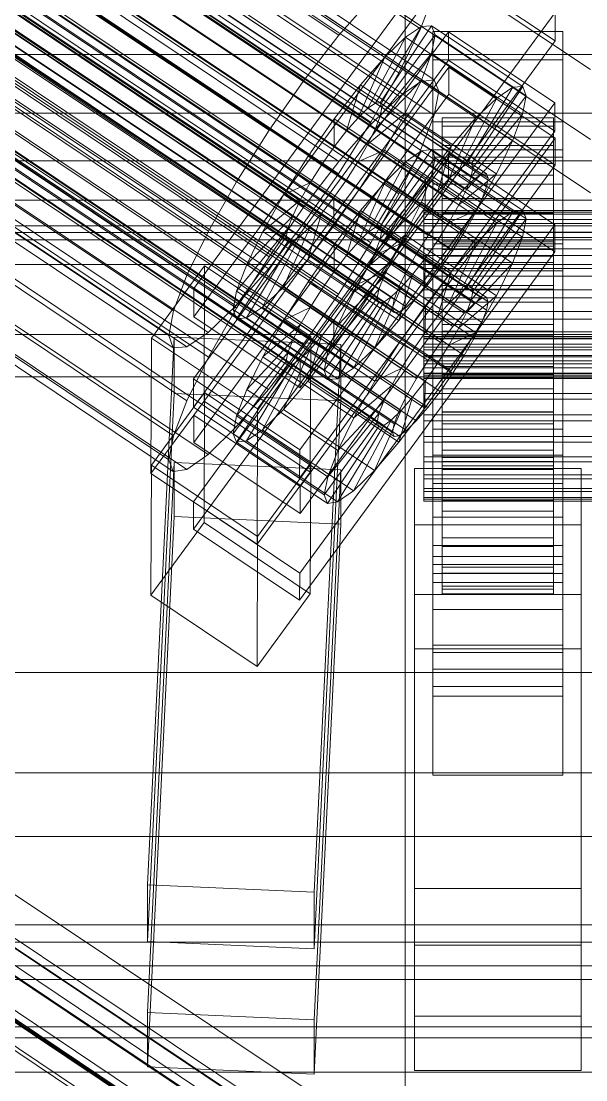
# Model space of a CAD drawing. Header units: millimetres. Extents: x -1970 to 34302, y -65268 to 6837.
# Drawn here: x -191.5 to -130.5, y -32933.4 to -32819.2 of the extents above; entities that cross this region are included whole.
import ezdxf

# ---------------------------------------------------------------- set-up
doc = ezdxf.new("R2010")
doc.units = ezdxf.units.MM
for name, color, linetype, lineweight in [('frontal_C01', 7, 'Continuous', 0), ('frontal_C01-mix', 7, 'Continuous', 0), ('frontal_C02', 7, 'Continuous', 0), ('frontal_tolva', 7, 'Continuous', 0)]:
    doc.layers.add(name, color=color, linetype=linetype, lineweight=lineweight)

msp = doc.modelspace()

# ---------------------------------------------------------------- linework, layer by layer
at = {"layer": 'frontal_C01'}
for p, q in [((-355.53, -32693.01), (-141.731, -32835.688)), ((-355.017, -32692.969), (-141.218, -32835.647)), ((-356.348, -32693.558), (-142.549, -32836.236)), ((-354.844, -32693.439), (-141.045, -32836.117)), ((-357.415, -32694.577), (-143.617, -32837.255)), ((-355.022, -32694.387), (-141.224, -32837.065)), ((-358.659, -32695.996), (-144.861, -32838.674)), ((-355.541, -32695.749), (-141.742, -32838.427)), ((-356.363, -32697.432), (-142.565, -32840.11)), ((-332.659, -32697.006), (-148.35, -32820.004)), ((-146.196, -32840.398), (-359.995, -32697.72)), ((-341.461, -32697.704), (-157.152, -32820.702)), ((-361.332, -32699.631), (-147.533, -32842.308)), ((-357.434, -32699.322), (-143.635, -32841.999)), ((-362.578, -32701.598), (-148.779, -32844.275)), ((-358.68, -32701.289), (-144.881, -32843.966)), ((-334.981, -32701.756), (-150.672, -32824.754)), ((-360.017, -32703.199), (-146.218, -32845.877)), ((-160.922, -32825.566), (-345.231, -32702.568)), ((-363.648, -32703.487), (-149.85, -32846.165)), ((-364.471, -32705.17), (-150.672, -32847.848)), ((-361.352, -32704.923), (-147.554, -32847.601)), ((-364.989, -32706.532), (-151.191, -32849.21)), ((-362.596, -32706.342), (-148.798, -32849.02)), ((-365.168, -32707.48), (-151.369, -32850.158)), ((-364.995, -32707.95), (-151.196, -32850.628)), ((-364.482, -32707.909), (-150.683, -32850.587)), ((-363.664, -32707.361), (-149.865, -32850.039)), ((-349.002, -32707.96), (-164.693, -32830.958)), ((-338.003, -32707.088), (-153.694, -32830.086)), ((-352.519, -32713.511), (-168.21, -32836.509)), ((-341.52, -32712.639), (-157.211, -32835.637)), ((-345.291, -32718.031), (-160.982, -32841.029)), ((-355.541, -32718.843), (-171.232, -32841.841)), ((-357.863, -32723.593), (-173.554, -32846.591)), ((-349.061, -32722.895), (-164.752, -32845.894)), ((-352.572, -32726.902), (-168.263, -32849.9)), ((-359.326, -32727.437), (-175.016, -32850.435)), ((-359.83, -32730.113), (-175.521, -32853.112)), ((-355.584, -32729.777), (-171.275, -32852.775)), ((-359.341, -32731.439), (-175.032, -32854.437)), ((-357.893, -32731.324), (-173.584, -32854.323)), ((-228.298, -32758.802), (-130, -32824.401)), ((-172.809, -32848.048), (-145.277, -32810.604)), ((-145.289, -32813.648), (-172.821, -32851.091)), ((-133.821, -32821.301), (-145.289, -32813.648)), ((-146.887, -32816.16), (-148.35, -32820.004)), ((-157.152, -32820.702), (-153.641, -32816.695)), ((-133.809, -32818.257), (-161.341, -32855.701)), ((-133.809, -32818.257), (-133.821, -32821.301)), ((-153.199, -32828.034), (-148.226, -32819.757)), ((-152.686, -32827.994), (-147.143, -32819.671)), ((-148.226, -32819.757), (-149.953, -32820.915)), ((-147.143, -32819.671), (-148.226, -32819.757)), ((-148.226, -32819.757), (-138.396, -32826.317)), ((-147.143, -32819.671), (-137.313, -32826.231)), ((-146.777, -32820.663), (-147.143, -32819.671)), ((-172.847, -32857.788), (-145.315, -32820.344)), ((-160.922, -32825.566), (-157.152, -32820.702)), ((-154.017, -32828.583), (-149.953, -32820.915)), ((-152.513, -32828.464), (-146.777, -32820.663)), ((-149.953, -32820.915), (-152.207, -32823.065)), ((-148.35, -32820.004), (-150.672, -32824.754)), ((-149.953, -32820.915), (-140.123, -32827.474)), ((-147.155, -32822.665), (-146.777, -32820.663)), ((-147, -32823.339), (-147, -32820.295)), ((-147, -32820.295), (-133, -32820.295)), ((-147, -32866.017), (-147, -32820.295)), ((-146.777, -32820.663), (-136.948, -32827.223)), ((-145.327, -32823.388), (-145.315, -32820.344)), ((-145.315, -32820.344), (-133.847, -32827.997)), ((-133, -32820.295), (-133, -32823.339)), ((-133, -32820.295), (-133, -32866.017)), ((-161.353, -32858.745), (-133.821, -32821.301)), ((-155.085, -32829.602), (-152.207, -32823.065)), ((-152.207, -32823.065), (-154.833, -32826.062)), ((-152.692, -32829.412), (-147.155, -32822.665)), ((-152.207, -32823.065), (-142.377, -32829.625)), ((-148.249, -32825.54), (-147.155, -32822.665)), ((-147.155, -32822.665), (-137.325, -32829.224)), ((-133, -32823.339), (-147, -32823.339)), ((-147, -32823.339), (-147, -32869.061)), ((-133, -32869.061), (-133, -32823.339)), ((-145.327, -32823.388), (-172.859, -32860.831)), ((-133.859, -32831.041), (-145.327, -32823.388)), ((-332.629, -32825.513), (-148.32, -32948.511)), ((-331.181, -32825.398), (-146.872, -32948.396)), ((-164.693, -32830.958), (-160.922, -32825.566)), ((-150.672, -32824.754), (-153.694, -32830.086)), ((-153.21, -32830.774), (-148.249, -32825.54)), ((-149.985, -32829.093), (-148.249, -32825.54)), ((-148.249, -32825.54), (-138.419, -32832.1)), ((-330.692, -32826.724), (-146.383, -32949.722)), ((-154.833, -32826.062), (-157.653, -32829.701)), ((-156.329, -32831.021), (-154.833, -32826.062)), ((-154.833, -32826.062), (-145.003, -32832.622)), ((-138.396, -32826.317), (-143.369, -32834.594)), ((-137.313, -32826.231), (-142.856, -32834.554)), ((-140.123, -32827.474), (-138.396, -32826.317)), ((-138.396, -32826.317), (-137.313, -32826.231)), ((-137.313, -32826.231), (-136.948, -32827.223)), ((-334.938, -32827.06), (-150.629, -32950.058)), ((-140.123, -32827.474), (-144.188, -32835.143)), ((-136.948, -32827.223), (-142.683, -32835.023)), ((-142.377, -32829.625), (-140.123, -32827.474)), ((-136.948, -32827.223), (-137.325, -32829.224)), ((-133.847, -32827.997), (-161.379, -32865.441)), ((-155.085, -32829.602), (-154.017, -32828.583)), ((-154.033, -32832.457), (-149.985, -32829.093)), ((-154.017, -32828.583), (-153.199, -32828.034)), ((-144.188, -32835.143), (-154.017, -32828.583)), ((-153.199, -32828.034), (-152.686, -32827.994)), ((-143.369, -32834.594), (-153.199, -32828.034)), ((-152.513, -32828.464), (-152.692, -32829.412)), ((-142.856, -32834.554), (-152.686, -32827.994)), ((-152.686, -32827.994), (-152.513, -32828.464)), ((-142.683, -32835.023), (-152.513, -32828.464)), ((-152.246, -32833.082), (-149.985, -32829.093)), ((-149.985, -32829.093), (-140.156, -32835.653)), ((-133.847, -32827.997), (-133.859, -32831.041)), ((-337.95, -32829.935), (-153.641, -32952.933)), ((-331.197, -32829.4), (-146.887, -32952.398)), ((-157.653, -32829.701), (-160.474, -32833.734)), ((-157.653, -32829.701), (-157.665, -32832.745)), ((-147.823, -32836.261), (-157.653, -32829.701)), ((-153.694, -32830.086), (-157.211, -32835.637)), ((-156.329, -32831.021), (-155.085, -32829.602)), ((-145.255, -32836.161), (-155.085, -32829.602)), ((-152.692, -32829.412), (-153.21, -32830.774)), ((-142.862, -32835.972), (-152.692, -32829.412)), ((-147, -32833.079), (-147, -32830.035)), ((-147, -32830.035), (-133, -32830.035)), ((-147, -32875.758), (-147, -32830.035)), ((-146, -32839.606), (-146, -32829.617)), ((-146, -32829.617), (-146, -32830.03)), ((-146, -32829.617), (-134, -32829.617)), ((-146, -32830.497), (-146, -32829.617)), ((-146, -32839.802), (-146, -32830.03)), ((-146, -32830.03), (-146, -32831.709)), ((-146, -32830.03), (-134, -32830.03)), ((-142.377, -32829.625), (-145.255, -32836.161)), ((-145.003, -32832.622), (-142.377, -32829.625)), ((-137.325, -32829.224), (-142.862, -32835.972)), ((-137.325, -32829.224), (-138.419, -32832.1)), ((-134, -32830.03), (-134, -32829.617)), ((-134, -32829.617), (-134, -32839.606)), ((-134, -32829.617), (-134, -32830.497)), ((-134, -32831.709), (-134, -32830.03)), ((-134, -32830.03), (-134, -32839.802)), ((-133, -32830.035), (-133, -32833.079)), ((-133, -32830.035), (-133, -32875.758)), ((-168.21, -32836.509), (-164.693, -32830.958)), ((-161.391, -32868.485), (-133.859, -32831.041)), ((-157.665, -32832.745), (-156.329, -32831.021)), ((-146.499, -32837.581), (-156.329, -32831.021)), ((-153.21, -32830.774), (-154.033, -32832.457)), ((-143.38, -32837.334), (-153.21, -32830.774)), ((-146, -32840.023), (-146, -32830.497)), ((-146, -32830.497), (-134, -32830.497)), ((-146, -32832.611), (-146, -32830.497)), ((-134, -32830.497), (-134, -32840.023)), ((-134, -32830.497), (-134, -32832.611)), ((-154.033, -32832.457), (-155.103, -32834.346)), ((-144.203, -32839.017), (-154.033, -32832.457)), ((-146, -32840.597), (-146, -32831.709)), ((-146, -32831.709), (-146, -32834.538)), ((-146, -32831.709), (-134, -32831.709)), ((-138.419, -32832.1), (-143.38, -32837.334)), ((-138.419, -32832.1), (-140.156, -32835.653)), ((-134, -32834.538), (-134, -32831.709)), ((-134, -32831.709), (-134, -32840.597)), ((-332.659, -32833.244), (-148.35, -32956.242)), ((-159.001, -32834.655), (-157.665, -32832.745)), ((-157.665, -32832.745), (-147.835, -32839.305)), ((-155.103, -32834.346), (-152.246, -32833.082)), ((-154.877, -32837.234), (-152.246, -32833.082)), ((-152.246, -32833.082), (-142.416, -32839.642)), ((-147.823, -32836.261), (-145.003, -32832.622)), ((-133, -32833.079), (-147, -32833.079)), ((-147, -32833.079), (-147, -32878.801)), ((-145.003, -32832.622), (-146.499, -32837.581)), ((-146, -32841.024), (-146, -32832.611)), ((-146, -32832.611), (-134, -32832.611)), ((-146, -32835.813), (-146, -32832.611)), ((-134, -32832.611), (-134, -32841.024)), ((-134, -32832.611), (-134, -32835.813)), ((-133, -32878.801), (-133, -32833.079)), ((-160.474, -32833.734), (-163.105, -32837.887)), ((-159.001, -32834.655), (-160.474, -32833.734)), ((-160.474, -32833.734), (-150.644, -32840.294)), ((-160.247, -32836.622), (-159.001, -32834.655)), ((-149.171, -32841.215), (-159.001, -32834.655)), ((-155.103, -32834.346), (-156.35, -32836.313)), ((-145.274, -32840.906), (-155.103, -32834.346)), ((-146, -32841.937), (-146, -32834.538)), ((-146, -32834.538), (-146, -32838.325)), ((-146, -32834.538), (-134, -32834.538)), ((-143.369, -32834.594), (-144.188, -32835.143)), ((-142.856, -32834.554), (-143.369, -32834.594)), ((-142.683, -32835.023), (-142.856, -32834.554)), ((-134, -32838.325), (-134, -32834.538)), ((-134, -32834.538), (-134, -32841.937)), ((-157.211, -32835.637), (-160.982, -32841.029)), ((-146, -32842.541), (-146, -32835.813)), ((-146, -32835.813), (-134, -32835.813)), ((-146, -32839.887), (-146, -32835.813)), ((-144.188, -32835.143), (-145.255, -32836.161)), ((-140.156, -32835.653), (-144.203, -32839.017)), ((-142.862, -32835.972), (-142.683, -32835.023)), ((-142.549, -32836.236), (-141.731, -32835.688)), ((-140.156, -32835.653), (-142.416, -32839.642)), ((-141.731, -32835.688), (-141.218, -32835.647)), ((-141.218, -32835.647), (-141.045, -32836.117)), ((-134, -32835.813), (-134, -32842.541)), ((-134, -32835.813), (-134, -32839.887)), ((-171.232, -32841.841), (-168.21, -32836.509)), ((-160.247, -32836.622), (-163.105, -32837.887)), ((-161.318, -32838.512), (-160.247, -32836.622)), ((-150.417, -32843.182), (-160.247, -32836.622)), ((-156.35, -32836.313), (-157.686, -32838.224)), ((-156.35, -32836.313), (-154.877, -32837.234)), ((-146.52, -32842.873), (-156.35, -32836.313)), ((-150.644, -32840.294), (-147.823, -32836.261)), ((-147.835, -32839.305), (-147.823, -32836.261)), ((-145.255, -32836.161), (-146.499, -32837.581)), ((-143.617, -32837.255), (-142.549, -32836.236)), ((-143.38, -32837.334), (-142.862, -32835.972)), ((-141.224, -32837.065), (-141.742, -32838.427)), ((-141.045, -32836.117), (-141.224, -32837.065)), ((-163.105, -32837.887), (-165.365, -32841.875)), ((-163.105, -32837.887), (-153.275, -32844.447)), ((-157.686, -32838.224), (-159.022, -32839.947)), ((-157.698, -32841.267), (-154.877, -32837.234)), ((-157.686, -32838.224), (-157.698, -32841.267)), ((-147.856, -32844.784), (-157.686, -32838.224)), ((-154.877, -32837.234), (-145.047, -32843.794)), ((-146.499, -32837.581), (-147.835, -32839.305)), ((-144.861, -32838.674), (-143.617, -32837.255)), ((-144.203, -32839.017), (-143.38, -32837.334)), ((-161.318, -32838.512), (-165.365, -32841.875)), ((-162.14, -32840.195), (-161.318, -32838.512)), ((-151.488, -32845.071), (-161.318, -32838.512)), ((-147.835, -32839.305), (-149.171, -32841.215)), ((-146.196, -32840.398), (-144.861, -32838.674)), ((-146, -32843.731), (-146, -32838.325)), ((-146, -32838.325), (-146, -32842.812)), ((-146, -32838.325), (-134, -32838.325)), ((-145.274, -32840.906), (-144.203, -32839.017)), ((-141.742, -32838.427), (-142.565, -32840.11)), ((-134, -32842.812), (-134, -32838.325)), ((-134, -32838.325), (-134, -32843.731)), ((-162.14, -32840.195), (-167.102, -32845.428)), ((-162.659, -32841.557), (-162.14, -32840.195)), ((-152.311, -32846.755), (-162.14, -32840.195)), ((-159.022, -32839.947), (-160.518, -32844.906)), ((-159.022, -32839.947), (-160.266, -32841.367)), ((-149.192, -32846.507), (-159.022, -32839.947)), ((-153.275, -32844.447), (-150.644, -32840.294)), ((-150.644, -32840.294), (-149.171, -32841.215)), ((-148, -32840.023), (-148, -32839.606)), ((-148, -32839.606), (-148, -32839.802)), ((-148, -32839.606), (148, -32839.606)), ((-148, -32839.802), (-148, -32840.597)), ((-148, -32839.802), (148, -32839.802)), ((-148, -32841.024), (-148, -32840.023)), ((-148, -32840.023), (148, -32840.023)), ((-147.533, -32842.308), (-146.196, -32840.398)), ((-146, -32839.802), (-146, -32839.606)), ((-134, -32839.606), (-146, -32839.606)), ((-146, -32839.606), (-146, -32840.023)), ((-146, -32840.597), (-146, -32839.802)), ((-134, -32839.802), (-146, -32839.802)), ((-146, -32844.471), (-146, -32839.887)), ((-146, -32839.887), (-134, -32839.887)), ((-146, -32844.555), (-146, -32839.887)), ((-134, -32840.023), (-146, -32840.023)), ((-146, -32840.023), (-146, -32841.024)), ((-142.416, -32839.642), (-145.274, -32840.906)), ((-142.416, -32839.642), (-145.047, -32843.794)), ((-142.565, -32840.11), (-143.635, -32841.999)), ((-134, -32839.606), (-134, -32839.802)), ((-134, -32840.023), (-134, -32839.606)), ((-134, -32839.802), (-134, -32840.597)), ((-134, -32839.887), (-134, -32844.471)), ((-134, -32839.887), (-134, -32844.555)), ((-134, -32841.024), (-134, -32840.023)), ((-162.659, -32841.557), (-168.196, -32848.304)), ((-160.982, -32841.029), (-164.752, -32845.894)), ((-160.266, -32841.367), (-163.144, -32847.903)), ((-162.837, -32842.505), (-162.659, -32841.557)), ((-152.829, -32848.117), (-162.659, -32841.557)), ((-160.266, -32841.367), (-161.333, -32842.386)), ((-160.518, -32844.906), (-157.698, -32841.267)), ((-150.436, -32847.927), (-160.266, -32841.367)), ((-157.698, -32841.267), (-147.868, -32847.827)), ((-149.171, -32841.215), (-150.417, -32843.182)), ((-148, -32840.597), (-148, -32841.937)), ((-148, -32840.597), (148, -32840.597)), ((-148, -32842.541), (-148, -32841.024)), ((-148, -32841.024), (148, -32841.024)), ((-146.52, -32842.873), (-145.274, -32840.906)), ((-146, -32841.937), (-146, -32840.597)), ((-134, -32840.597), (-146, -32840.597)), ((-134, -32841.024), (-146, -32841.024)), ((-146, -32841.024), (-146, -32842.541)), ((-134, -32840.597), (-134, -32841.937)), ((-134, -32842.541), (-134, -32841.024)), ((-173.554, -32846.591), (-171.232, -32841.841)), ((-162.837, -32842.505), (-168.573, -32850.306)), ((-165.365, -32841.875), (-167.102, -32845.428)), ((-161.333, -32842.386), (-165.397, -32850.054)), ((-165.365, -32841.875), (-155.535, -32848.435)), ((-162.664, -32842.975), (-162.837, -32842.505)), ((-153.008, -32849.065), (-162.837, -32842.505)), ((-161.333, -32842.386), (-162.151, -32842.934)), ((-151.503, -32848.946), (-161.333, -32842.386)), ((-148.779, -32844.275), (-147.533, -32842.308)), ((-148, -32841.937), (-148, -32843.731)), ((-148, -32841.937), (148, -32841.937)), ((-148, -32844.471), (-148, -32842.541)), ((-148, -32842.541), (148, -32842.541)), ((-146, -32843.731), (-146, -32841.937)), ((-134, -32841.937), (-146, -32841.937)), ((-134, -32842.541), (-146, -32842.541)), ((-146, -32842.541), (-146, -32844.471)), ((-143.635, -32841.999), (-144.881, -32843.966)), ((-134, -32841.937), (-134, -32843.731)), ((-134, -32844.471), (-134, -32842.541)), ((-162.664, -32842.975), (-168.208, -32851.297)), ((-162.151, -32842.934), (-167.125, -32851.212)), ((-162.151, -32842.934), (-162.664, -32842.975)), ((-152.835, -32849.535), (-162.664, -32842.975)), ((-152.321, -32849.494), (-162.151, -32842.934)), ((-153.275, -32844.447), (-150.417, -32843.182)), ((-150.417, -32843.182), (-151.488, -32845.071)), ((-148, -32843.731), (-148, -32845.856)), ((-148, -32843.731), (148, -32843.731)), ((-145.047, -32843.794), (-147.868, -32847.827)), ((-147.856, -32844.784), (-146.52, -32842.873)), ((-145.047, -32843.794), (-146.52, -32842.873)), ((-146, -32842.812), (-146, -32845.856)), ((-134, -32842.812), (-146, -32842.812)), ((-146, -32842.812), (-146, -32847.694)), ((-146, -32845.856), (-146, -32843.731)), ((-134, -32843.731), (-146, -32843.731)), ((-134, -32845.856), (-134, -32842.812)), ((-134, -32847.694), (-134, -32842.812)), ((-134, -32843.731), (-134, -32845.856)), ((-163.144, -32847.903), (-160.518, -32844.906)), ((-160.518, -32844.906), (-150.688, -32851.466)), ((-155.535, -32848.435), (-153.275, -32844.447)), ((-155.535, -32848.435), (-151.488, -32845.071)), ((-151.488, -32845.071), (-152.311, -32846.755)), ((-149.85, -32846.165), (-148.779, -32844.275)), ((-149.192, -32846.507), (-147.856, -32844.784)), ((-148, -32846.682), (-148, -32844.471)), ((-148, -32844.471), (148, -32844.471)), ((-147.868, -32847.827), (-147.856, -32844.784)), ((-144.881, -32843.966), (-146.218, -32845.877)), ((-134, -32844.471), (-146, -32844.471)), ((-146, -32844.471), (-146, -32846.682)), ((-146, -32846.682), (-146, -32844.555)), ((-146, -32844.555), (-134, -32844.555)), ((-146, -32849.497), (-146, -32844.555)), ((-134, -32846.682), (-134, -32844.471)), ((-134, -32844.555), (-134, -32846.682)), ((-134, -32844.555), (-134, -32849.497)), ((-177.394, -32853.375), (-171.658, -32845.574)), ((-171.715, -32860.184), (-171.658, -32845.574)), ((-171.658, -32845.574), (-160.19, -32853.228)), ((-164.752, -32845.894), (-168.263, -32849.9)), ((-167.102, -32845.428), (-168.196, -32848.304)), ((-167.102, -32845.428), (-157.272, -32851.988)), ((-150.672, -32847.848), (-149.85, -32846.165)), ((-148, -32845.856), (-148, -32848.168)), ((148, -32845.856), (-148, -32845.856)), ((-146.218, -32845.877), (-147.554, -32847.601)), ((-146, -32845.856), (-134, -32845.856)), ((-146, -32848.168), (-146, -32845.856)), ((-134, -32845.856), (-134, -32848.168)), ((-175.016, -32850.435), (-173.554, -32846.591)), ((-157.272, -32851.988), (-152.311, -32846.755)), ((-152.311, -32846.755), (-152.829, -32848.117)), ((-150.688, -32851.466), (-149.192, -32846.507)), ((-150.436, -32847.927), (-149.192, -32846.507)), ((-148, -32849.023), (-148, -32846.682)), ((-148, -32846.682), (148, -32846.682)), ((-134, -32846.682), (-146, -32846.682)), ((-146, -32846.682), (-146, -32849.023)), ((-134, -32849.023), (-134, -32846.682)), ((-172.809, -32848.048), (-172.821, -32851.091)), ((-161.341, -32855.701), (-172.809, -32848.048)), ((-168.196, -32848.304), (-168.573, -32850.306)), ((-168.196, -32848.304), (-158.366, -32854.864)), ((-165.397, -32850.054), (-163.144, -32847.903)), ((-163.144, -32847.903), (-153.314, -32854.463)), ((-158.366, -32854.864), (-152.829, -32848.117)), ((-157.272, -32851.988), (-155.535, -32848.435)), ((-153.314, -32854.463), (-150.436, -32847.927)), ((-152.829, -32848.117), (-153.008, -32849.065)), ((-151.503, -32848.946), (-150.436, -32847.927)), ((-151.191, -32849.21), (-150.672, -32847.848)), ((-147.868, -32847.827), (-150.688, -32851.466)), ((-147.554, -32847.601), (-148.798, -32849.02)), ((-148, -32848.168), (-148, -32850.51)), ((-148, -32848.168), (148, -32848.168)), ((-146, -32848.168), (-146, -32847.694)), ((-146, -32847.694), (-146, -32852.636)), ((-146, -32847.694), (-134, -32847.694)), ((-146, -32850.51), (-146, -32848.168)), ((-134, -32848.168), (-146, -32848.168)), ((-134, -32852.636), (-134, -32847.694)), ((-134, -32847.694), (-134, -32848.168)), ((-134, -32848.168), (-134, -32850.51)), ((-158.743, -32856.866), (-153.008, -32849.065)), ((-158.378, -32857.857), (-152.835, -32849.535)), ((-157.295, -32857.771), (-152.321, -32849.494)), ((-155.567, -32856.614), (-151.503, -32848.946)), ((-153.008, -32849.065), (-152.835, -32849.535)), ((-152.835, -32849.535), (-152.321, -32849.494)), ((-152.321, -32849.494), (-151.503, -32848.946)), ((-151.369, -32850.158), (-151.191, -32849.21)), ((-148.798, -32849.02), (-149.865, -32850.039)), ((-148, -32851.335), (-148, -32849.023)), ((-148, -32849.023), (148, -32849.023)), ((-146, -32849.023), (-146, -32849.497)), ((-134, -32849.023), (-146, -32849.023)), ((-146, -32849.023), (-146, -32851.335)), ((-146, -32849.497), (-134, -32849.497)), ((-146, -32854.379), (-146, -32849.497)), ((-134, -32849.497), (-134, -32849.023)), ((-134, -32851.335), (-134, -32849.023)), ((-134, -32849.497), (-134, -32854.379)), ((-175.521, -32853.112), (-175.016, -32850.435)), ((-168.263, -32849.9), (-171.275, -32852.775)), ((-168.573, -32850.306), (-168.208, -32851.297)), ((-168.573, -32850.306), (-158.743, -32856.866)), ((-167.125, -32851.212), (-165.397, -32850.054)), ((-165.397, -32850.054), (-155.567, -32856.614)), ((-151.196, -32850.628), (-151.369, -32850.158)), ((-150.683, -32850.587), (-151.196, -32850.628)), ((-149.865, -32850.039), (-150.683, -32850.587)), ((-148, -32850.51), (-148, -32852.721)), ((-148, -32850.51), (148, -32850.51)), ((-146, -32852.721), (-146, -32850.51)), ((-146, -32850.51), (-146, -32852.636)), ((-134, -32850.51), (-146, -32850.51)), ((-134, -32852.636), (-134, -32850.51)), ((-134, -32850.51), (-134, -32852.721)), ((-172.821, -32851.091), (-161.353, -32858.745)), ((-168.208, -32851.297), (-167.125, -32851.212)), ((-168.208, -32851.297), (-158.378, -32857.857)), ((-167.125, -32851.212), (-157.295, -32857.771)), ((-150.688, -32851.466), (-153.314, -32854.463)), ((-148, -32853.461), (-148, -32851.335)), ((-148, -32851.335), (148, -32851.335)), ((-146, -32851.335), (-146, -32854.379)), ((-134, -32851.335), (-146, -32851.335)), ((-146, -32851.335), (-146, -32853.461)), ((-134, -32854.379), (-134, -32851.335)), ((-134, -32853.461), (-134, -32851.335)), ((-171.275, -32852.775), (-173.584, -32854.323)), ((-158.366, -32854.864), (-157.272, -32851.988)), ((-148, -32852.721), (-148, -32854.65)), ((-148, -32852.721), (148, -32852.721)), ((-146, -32852.636), (-146, -32857.304)), ((-146, -32852.636), (-134, -32852.636)), ((-146, -32854.65), (-146, -32852.721)), ((-146, -32852.721), (-146, -32857.304)), ((-134, -32852.721), (-146, -32852.721)), ((-134, -32857.304), (-134, -32852.636)), ((-134, -32857.304), (-134, -32852.721)), ((-134, -32852.721), (-134, -32854.65)), ((-177.811, -32912.408), (-174.943, -32853.266)), ((-177.394, -32853.375), (-177.451, -32867.985)), ((-165.926, -32861.028), (-177.394, -32853.375)), ((-175.032, -32854.437), (-175.521, -32853.112)), ((-174.943, -32859.355), (-174.943, -32853.266)), ((-174.943, -32853.266), (-156.962, -32854.057)), ((-160.19, -32853.228), (-165.926, -32861.028)), ((-160.19, -32853.228), (-160.247, -32867.838)), ((-156.962, -32854.057), (-159.83, -32913.199)), ((-156.962, -32854.057), (-156.962, -32860.146)), ((-148, -32855.254), (-148, -32853.461)), ((-148, -32853.461), (148, -32853.461)), ((-146, -32853.461), (-146, -32858.866)), ((-134, -32853.461), (-146, -32853.461)), ((-146, -32853.461), (-146, -32855.254)), ((-134, -32858.866), (-134, -32853.461)), ((-134, -32855.254), (-134, -32853.461)), ((-173.584, -32854.323), (-175.032, -32854.437)), ((-158.743, -32856.866), (-158.366, -32854.864)), ((-153.314, -32854.463), (-155.567, -32856.614)), ((-148, -32854.65), (-148, -32856.167)), ((-148, -32854.65), (148, -32854.65)), ((-148, -32856.595), (-148, -32855.254)), ((-148, -32855.254), (148, -32855.254)), ((-146, -32854.379), (-134, -32854.379)), ((-146, -32858.866), (-146, -32854.379)), ((-146, -32856.167), (-146, -32854.65)), ((-146, -32854.65), (-146, -32861.378)), ((-134, -32854.65), (-146, -32854.65)), ((-146, -32855.254), (-146, -32862.653)), ((-134, -32855.254), (-146, -32855.254)), ((-146, -32855.254), (-146, -32856.595)), ((-134, -32854.379), (-134, -32858.866)), ((-134, -32861.378), (-134, -32854.65)), ((-134, -32854.65), (-134, -32856.167)), ((-134, -32862.653), (-134, -32855.254)), ((-134, -32856.595), (-134, -32855.254)), ((-161.353, -32858.745), (-161.341, -32855.701)), ((-148, -32856.167), (-148, -32857.169)), ((-148, -32856.167), (148, -32856.167)), ((-146, -32857.169), (-146, -32856.167)), ((-146, -32856.167), (-146, -32864.581)), ((-134, -32856.167), (-146, -32856.167)), ((-134, -32864.581), (-134, -32856.167)), ((-134, -32856.167), (-134, -32857.169)), ((-158.378, -32857.857), (-158.743, -32856.866)), ((-155.567, -32856.614), (-157.295, -32857.771)), ((-148, -32857.39), (-148, -32856.595)), ((-148, -32856.595), (148, -32856.595)), ((-148, -32857.169), (-148, -32857.585)), ((-148, -32857.169), (148, -32857.169)), ((-148, -32857.585), (-148, -32857.39)), ((-148, -32857.39), (148, -32857.39)), ((-148, -32857.585), (148, -32857.585)), ((-146, -32856.595), (-146, -32865.482)), ((-134, -32856.595), (-146, -32856.595)), ((-146, -32856.595), (-146, -32857.39)), ((-146, -32857.585), (-146, -32857.169)), ((-146, -32857.169), (-146, -32866.694)), ((-134, -32857.169), (-146, -32857.169)), ((-146, -32857.304), (-146, -32861.378)), ((-146, -32857.304), (-134, -32857.304)), ((-146, -32857.39), (-146, -32867.161)), ((-134, -32857.39), (-146, -32857.39)), ((-146, -32857.39), (-146, -32857.585)), ((-146, -32857.585), (-146, -32867.574)), ((-134, -32857.585), (-146, -32857.585)), ((-134, -32865.482), (-134, -32856.595)), ((-134, -32857.39), (-134, -32856.595)), ((-134, -32866.694), (-134, -32857.169)), ((-134, -32857.169), (-134, -32857.585)), ((-134, -32861.378), (-134, -32857.304)), ((-134, -32867.161), (-134, -32857.39)), ((-134, -32857.585), (-134, -32857.39)), ((-134, -32867.574), (-134, -32857.585)), ((-172.847, -32857.788), (-172.859, -32860.831)), ((-161.379, -32865.441), (-172.847, -32857.788)), ((-157.295, -32857.771), (-158.378, -32857.857)), ((-177.811, -32918.496), (-174.943, -32859.355)), ((-156.962, -32860.146), (-174.943, -32859.355)), ((-146, -32858.866), (-134, -32858.866)), ((-146, -32862.653), (-146, -32858.866)), ((-134, -32858.866), (-134, -32862.653)), ((-171.715, -32860.184), (-177.451, -32867.985)), ((-172.859, -32860.831), (-161.391, -32868.485)), ((-160.247, -32867.838), (-171.715, -32860.184)), ((-165.983, -32875.638), (-165.926, -32861.028)), ((-159.83, -32919.288), (-156.962, -32860.146)), ((-146, -32861.378), (-146, -32864.581)), ((-146, -32861.378), (-134, -32861.378)), ((-134, -32864.581), (-134, -32861.378)), ((-147, -32877.809), (-147, -32863.199)), ((-147, -32863.199), (-133, -32863.199)), ((-147, -32872.725), (-147, -32863.199)), ((-146, -32862.653), (-134, -32862.653)), ((-146, -32865.482), (-146, -32862.653)), ((-134, -32862.653), (-134, -32865.482)), ((-133, -32863.199), (-133, -32877.809)), ((-133, -32863.199), (-133, -32872.725)), ((-161.391, -32868.485), (-161.379, -32865.441)), ((-146, -32864.581), (-146, -32866.694)), ((-146, -32864.581), (-134, -32864.581)), ((-146, -32865.482), (-134, -32865.482)), ((-146, -32867.161), (-146, -32865.482)), ((-134, -32866.694), (-134, -32864.581)), ((-134, -32865.482), (-134, -32867.161)), ((-133, -32866.017), (-147, -32866.017)), ((-147, -32866.017), (-147, -32869.061)), ((-146, -32866.694), (-146, -32867.574)), ((-146, -32866.694), (-134, -32866.694)), ((-134, -32867.574), (-134, -32866.694)), ((-133, -32869.061), (-133, -32866.017)), ((-165.983, -32875.638), (-160.247, -32867.838)), ((-149, -32873.548), (-149, -32867.461)), ((-149, -32867.461), (-131, -32867.461)), ((-149, -32912.802), (-149, -32867.461)), ((-146, -32867.161), (-134, -32867.161)), ((-146, -32867.574), (-146, -32867.161)), ((-146, -32867.574), (-134, -32867.574)), ((-134, -32867.161), (-134, -32867.574)), ((-131, -32867.461), (-131, -32873.548)), ((-131, -32867.461), (-131, -32912.802)), ((-177.451, -32867.985), (-165.983, -32875.638)), ((-147, -32869.061), (-133, -32869.061)), ((-131, -32873.548), (-149, -32873.548)), ((-149, -32918.889), (-149, -32873.548)), ((-133, -32872.725), (-147, -32872.725)), ((-147, -32872.725), (-147, -32887.335)), ((-133, -32887.335), (-133, -32872.725)), ((-131, -32918.889), (-131, -32873.548)), ((-133, -32875.758), (-147, -32875.758)), ((-147, -32875.758), (-147, -32878.801)), ((-133, -32878.801), (-133, -32875.758)), ((-133, -32877.809), (-147, -32877.809)), ((-147, -32877.809), (-147, -32887.335)), ((-133, -32887.335), (-133, -32877.809)), ((-147, -32878.801), (-133, -32878.801)), ((-147, -32887.335), (-133, -32887.335)), ((-130, -32954.92), (-228.298, -32889.321)), ((-228.298, -32895.04), (-130, -32960.639)), ((-425, -32907.162), (425, -32907.162)), ((-159.83, -32913.199), (-177.811, -32912.408)), ((-177.811, -32912.408), (-177.811, -32918.496)), ((-159.83, -32919.288), (-159.83, -32913.199)), ((-131, -32912.802), (-149, -32912.802)), ((-149, -32912.802), (-149, -32918.889)), ((-131, -32918.889), (-131, -32912.802)), ((-450, -32916.727), (450, -32916.727)), ((425, -32918.593), (-425, -32918.593)), ((-177.811, -32918.496), (-159.83, -32919.288)), ((-149, -32918.889), (-131, -32918.889)), ((425, -32922.624), (-425, -32922.624)), ((450, -32928.902), (-450, -32928.902))]:
    msp.add_line(p, q, dxfattribs=at)
at = {"layer": 'frontal_C01-mix'}
msp.add_line((-150, -32744.944), (-150, -33000), dxfattribs=at)
at = {"layer": 'frontal_C02'}
for p, q in [((-332.629, -32702.204), (-148.32, -32825.688)), ((-331.181, -32702.007), (-146.872, -32825.491)), ((-330.692, -32703.25), (-146.383, -32826.734)), ((-334.938, -32703.827), (-150.629, -32827.311)), ((-356.348, -32706.42), (-142.549, -32849.662)), ((-355.53, -32705.845), (-141.731, -32849.086)), ((-355.017, -32705.775), (-141.218, -32849.017)), ((-354.844, -32706.216), (-141.045, -32849.457)), ((-337.95, -32706.768), (-153.641, -32830.252)), ((-331.197, -32705.849), (-146.887, -32829.333)), ((-357.415, -32707.462), (-143.617, -32850.704)), ((-355.022, -32707.137), (-141.224, -32850.378)), ((-358.659, -32708.899), (-144.861, -32852.141)), ((-355.541, -32708.475), (-141.742, -32851.717)), ((-356.363, -32710.14), (-142.565, -32853.382)), ((-332.659, -32709.627), (-148.35, -32833.111)), ((-146.196, -32853.875), (-359.995, -32710.634)), ((-341.461, -32710.824), (-157.152, -32834.308)), ((-357.434, -32712.018), (-143.635, -32855.26)), ((-361.332, -32712.548), (-147.533, -32855.789)), ((-362.578, -32714.511), (-148.779, -32857.752)), ((-358.68, -32713.981), (-144.881, -32857.222)), ((-334.981, -32714.326), (-150.672, -32837.81)), ((-360.017, -32715.895), (-146.218, -32859.136)), ((-160.922, -32839.204), (-345.231, -32715.72)), ((-363.648, -32716.389), (-149.85, -32859.63)), ((-364.471, -32718.054), (-150.672, -32861.295)), ((-361.352, -32717.63), (-147.554, -32860.871)), ((-364.989, -32719.392), (-151.191, -32862.634)), ((-362.596, -32719.067), (-148.798, -32862.308)), ((-365.168, -32720.313), (-151.369, -32863.555)), ((-363.664, -32720.109), (-149.865, -32863.35)), ((-338.003, -32719.626), (-153.694, -32843.11)), ((-364.995, -32720.754), (-151.196, -32863.995)), ((-364.482, -32720.684), (-150.683, -32863.925)), ((-349.002, -32721.121), (-164.693, -32844.605)), ((-341.52, -32725.165), (-157.211, -32848.649)), ((-352.519, -32726.661), (-168.21, -32850.145)), ((-345.291, -32730.567), (-160.982, -32854.051)), ((-355.541, -32731.96), (-171.232, -32855.444)), ((-349.061, -32735.462), (-164.752, -32858.946)), ((-357.863, -32736.659), (-173.554, -32860.143)), ((-352.572, -32739.519), (-168.263, -32863.003)), ((-359.326, -32740.437), (-175.016, -32863.921)), ((-359.83, -32743.036), (-175.521, -32866.52)), ((-355.584, -32742.459), (-171.275, -32865.943)), ((-359.341, -32744.28), (-175.032, -32867.764)), ((-357.893, -32744.083), (-173.584, -32867.567)), ((-130, -32831.954), (-228.298, -32766.096)), ((-228.298, -32771.837), (-130, -32837.695)), ((342.5, -32822.783), (-342.5, -32822.783)), ((-172.809, -32861.716), (-145.277, -32824.123)), ((-145.289, -32827.045), (-145.277, -32824.123)), ((-145.277, -32824.123), (-133.809, -32831.806)), ((-148.32, -32825.688), (-146.872, -32825.491)), ((-146.872, -32825.491), (-146.383, -32826.734)), ((-150.629, -32827.311), (-148.32, -32825.688)), ((-146.383, -32826.734), (-146.887, -32829.333)), ((-145.289, -32827.045), (-172.821, -32864.638)), ((-153.641, -32830.252), (-150.629, -32827.311)), ((-133.821, -32834.729), (-145.289, -32827.045)), ((342.5, -32829.107), (-342.5, -32829.107)), ((-146.887, -32829.333), (-148.35, -32833.111)), ((-157.152, -32834.308), (-153.641, -32830.252)), ((-133.809, -32831.806), (-161.341, -32869.399)), ((-133.809, -32831.806), (-133.821, -32834.729)), ((-332.629, -32832.989), (-148.32, -32956.473)), ((-331.181, -32832.792), (-146.872, -32956.276)), ((-172.847, -32871.068), (-145.315, -32833.475)), ((-153.199, -32841.403), (-148.226, -32833.159)), ((-152.686, -32841.333), (-147.143, -32833.012)), ((-148.35, -32833.111), (-150.672, -32837.81)), ((-148.226, -32833.159), (-149.953, -32834.374)), ((-147.143, -32833.012), (-148.226, -32833.159)), ((-148.226, -32833.159), (-138.396, -32839.745)), ((-147.143, -32833.012), (-137.313, -32839.597)), ((-146.777, -32833.942), (-147.143, -32833.012)), ((-145.327, -32836.398), (-145.315, -32833.475)), ((-145.315, -32833.475), (-133.847, -32841.159)), ((342.5, -32834.264), (-342.5, -32834.264)), ((-334.938, -32834.613), (-150.629, -32958.097)), ((-330.692, -32834.035), (-146.383, -32957.519)), ((-161.353, -32872.322), (-133.821, -32834.729)), ((-160.922, -32839.204), (-157.152, -32834.308)), ((-154.017, -32841.978), (-149.953, -32834.374)), ((-152.513, -32841.774), (-146.777, -32833.942)), ((-149.953, -32834.374), (-152.207, -32836.573)), ((-149.953, -32834.374), (-140.123, -32840.96)), ((-147.155, -32835.886), (-146.777, -32833.942)), ((-147, -32836.775), (-147, -32833.853)), ((-147, -32833.853), (-133, -32833.853)), ((-147, -32879.757), (-147, -32833.853)), ((-146.777, -32833.942), (-136.948, -32840.528)), ((-133, -32833.853), (-133, -32836.775)), ((-133, -32833.853), (-133, -32879.757)), ((-152.692, -32842.695), (-147.155, -32835.886)), ((-148.249, -32838.712), (-147.155, -32835.886)), ((-147.155, -32835.886), (-137.325, -32842.472)), ((-331.197, -32836.635), (-146.887, -32960.119)), ((-145.327, -32836.398), (-172.859, -32873.991)), ((-155.085, -32843.02), (-152.207, -32836.573)), ((-152.207, -32836.573), (-154.833, -32839.607)), ((-152.207, -32836.573), (-142.377, -32843.159)), ((-133, -32836.775), (-147, -32836.775)), ((-147, -32836.775), (-147, -32882.68)), ((-133.859, -32844.081), (-145.327, -32836.398)), ((-133, -32882.68), (-133, -32836.775)), ((-150.672, -32837.81), (-153.694, -32843.11)), ((342.5, -32838.489), (-342.5, -32838.489)), ((-164.693, -32844.605), (-160.922, -32839.204)), ((-153.21, -32844.033), (-148.249, -32838.712)), ((-149.985, -32842.227), (-148.249, -32838.712)), ((-148.249, -32838.712), (-138.419, -32845.298)), ((-154.833, -32839.607), (-157.653, -32843.269)), ((-156.329, -32844.457), (-154.833, -32839.607)), ((-154.833, -32839.607), (-145.003, -32846.193)), ((-138.396, -32839.745), (-143.369, -32847.989)), ((-137.313, -32839.597), (-142.856, -32847.919)), ((-140.123, -32840.96), (-138.396, -32839.745)), ((-138.396, -32839.745), (-137.313, -32839.597)), ((-137.313, -32839.597), (-136.948, -32840.528)), ((342.5, -32841.28), (-342.5, -32841.28)), ((-133.847, -32841.159), (-161.379, -32878.752)), ((-154.017, -32841.978), (-153.199, -32841.403)), ((-153.199, -32841.403), (-152.686, -32841.333)), ((-143.369, -32847.989), (-153.199, -32841.403)), ((-142.856, -32847.919), (-152.686, -32841.333)), ((-152.686, -32841.333), (-152.513, -32841.774)), ((-140.123, -32840.96), (-144.188, -32848.564)), ((-136.948, -32840.528), (-142.683, -32848.36)), ((-142.377, -32843.159), (-140.123, -32840.96)), ((-136.948, -32840.528), (-137.325, -32842.472)), ((-133.847, -32841.159), (-133.859, -32844.081)), ((342.5, -32842.764), (-342.5, -32842.764)), ((-155.085, -32843.02), (-154.017, -32841.978)), ((-154.033, -32845.698), (-149.985, -32842.227)), ((-144.188, -32848.564), (-154.017, -32841.978)), ((-152.692, -32842.695), (-153.21, -32844.033)), ((-152.513, -32841.774), (-152.692, -32842.695)), ((-142.862, -32849.281), (-152.692, -32842.695)), ((-142.683, -32848.36), (-152.513, -32841.774)), ((-152.246, -32846.191), (-149.985, -32842.227)), ((-149.985, -32842.227), (-140.156, -32848.813)), ((-137.325, -32842.472), (-142.862, -32849.281)), ((-137.325, -32842.472), (-138.419, -32845.298)), ((-157.653, -32843.269), (-160.474, -32847.31)), ((-157.653, -32843.269), (-157.665, -32846.192)), ((-147.823, -32849.855), (-157.653, -32843.269)), ((-153.694, -32843.11), (-157.211, -32848.649)), ((-156.329, -32844.457), (-155.085, -32843.02)), ((-145.255, -32849.606), (-155.085, -32843.02)), ((-147, -32846.128), (-147, -32843.205)), ((-147, -32843.205), (-133, -32843.205)), ((-147, -32889.11), (-147, -32843.205)), ((-146, -32852.992), (-146, -32842.998)), ((-146, -32842.998), (-146, -32843.474)), ((-146, -32842.998), (-134, -32842.998)), ((-146, -32843.816), (-146, -32842.998)), ((-146, -32853.217), (-146, -32843.474)), ((-146, -32843.474), (-146, -32845.211)), ((-146, -32843.474), (-134, -32843.474)), ((-146, -32853.379), (-146, -32843.816)), ((-146, -32843.816), (-134, -32843.816)), ((-146, -32845.872), (-146, -32843.816)), ((-142.377, -32843.159), (-145.255, -32849.606)), ((-145.003, -32846.193), (-142.377, -32843.159)), ((-134, -32843.474), (-134, -32842.998)), ((-134, -32842.998), (-134, -32852.992)), ((-134, -32842.998), (-134, -32843.816)), ((-134, -32845.211), (-134, -32843.474)), ((-134, -32843.474), (-134, -32853.217)), ((-134, -32843.816), (-134, -32853.379)), ((-134, -32843.816), (-134, -32845.872)), ((-133, -32843.205), (-133, -32846.128)), ((-133, -32843.205), (-133, -32889.11)), ((-168.21, -32850.145), (-164.693, -32844.605)), ((-161.391, -32881.674), (-133.859, -32844.081)), ((-157.665, -32846.192), (-156.329, -32844.457)), ((-146.499, -32851.043), (-156.329, -32844.457)), ((-153.21, -32844.033), (-154.033, -32845.698)), ((-143.38, -32850.619), (-153.21, -32844.033)), ((300, -32845.45), (-300, -32845.45)), ((-159.001, -32848.106), (-157.665, -32846.192)), ((-157.665, -32846.192), (-147.835, -32852.778)), ((-154.033, -32845.698), (-155.103, -32847.576)), ((-155.103, -32847.576), (-152.246, -32846.191)), ((-154.877, -32850.335), (-152.246, -32846.191)), ((-144.203, -32852.284), (-154.033, -32845.698)), ((-152.246, -32846.191), (-142.416, -32852.777)), ((-147.823, -32849.855), (-145.003, -32846.193)), ((-133, -32846.128), (-147, -32846.128)), ((-147, -32846.128), (-147, -32892.032)), ((-145.003, -32846.193), (-146.499, -32851.043)), ((-146, -32854.04), (-146, -32845.211)), ((-146, -32845.211), (-146, -32848.092)), ((-146, -32845.211), (-134, -32845.211)), ((-146, -32854.353), (-146, -32845.872)), ((-146, -32845.872), (-134, -32845.872)), ((-146, -32849.027), (-146, -32845.872)), ((-138.419, -32845.298), (-143.38, -32850.619)), ((-138.419, -32845.298), (-140.156, -32848.813)), ((-134, -32848.092), (-134, -32845.211)), ((-134, -32845.211), (-134, -32854.04)), ((-134, -32845.872), (-134, -32854.353)), ((-134, -32845.872), (-134, -32849.027)), ((-133, -32892.032), (-133, -32846.128)), ((-160.474, -32847.31), (-163.105, -32851.454)), ((-159.001, -32848.106), (-160.474, -32847.31)), ((-160.474, -32847.31), (-150.644, -32853.896)), ((-160.247, -32850.069), (-159.001, -32848.106)), ((-149.171, -32854.692), (-159.001, -32848.106)), ((-155.103, -32847.576), (-156.35, -32849.539)), ((-145.274, -32854.162), (-155.103, -32847.576)), ((-146, -32855.405), (-146, -32848.092)), ((-146, -32848.092), (-146, -32851.919)), ((-146, -32848.092), (-134, -32848.092)), ((-143.369, -32847.989), (-144.188, -32848.564)), ((-142.856, -32847.919), (-143.369, -32847.989)), ((-142.862, -32849.281), (-142.683, -32848.36)), ((-142.683, -32848.36), (-142.856, -32847.919)), ((-134, -32851.919), (-134, -32848.092)), ((-134, -32848.092), (-134, -32855.405)), ((-157.211, -32848.649), (-160.982, -32854.051)), ((-156.35, -32849.539), (-157.686, -32851.453)), ((-156.35, -32849.539), (-154.877, -32850.335)), ((-146.52, -32856.125), (-156.35, -32849.539)), ((-145.255, -32849.606), (-146.499, -32851.043)), ((-146, -32855.847), (-146, -32849.027)), ((-146, -32849.027), (-134, -32849.027)), ((-146, -32853.064), (-146, -32849.027)), ((-144.188, -32848.564), (-145.255, -32849.606)), ((-140.156, -32848.813), (-144.203, -32852.284)), ((-143.617, -32850.704), (-142.549, -32849.662)), ((-143.38, -32850.619), (-142.862, -32849.281)), ((-142.549, -32849.662), (-141.731, -32849.086)), ((-140.156, -32848.813), (-142.416, -32852.777)), ((-141.731, -32849.086), (-141.218, -32849.017)), ((-141.045, -32849.457), (-141.224, -32850.378)), ((-141.218, -32849.017), (-141.045, -32849.457)), ((-134, -32849.027), (-134, -32855.847)), ((-134, -32849.027), (-134, -32853.064)), ((-171.232, -32855.444), (-168.21, -32850.145)), ((-160.247, -32850.069), (-163.105, -32851.454)), ((-161.318, -32851.947), (-160.247, -32850.069)), ((-150.417, -32856.655), (-160.247, -32850.069)), ((-157.698, -32854.375), (-154.877, -32850.335)), ((-154.877, -32850.335), (-145.047, -32856.921)), ((-150.644, -32853.896), (-147.823, -32849.855)), ((-147.835, -32852.778), (-147.823, -32849.855)), ((-144.861, -32852.141), (-143.617, -32850.704)), ((-144.203, -32852.284), (-143.38, -32850.619)), ((-141.224, -32850.378), (-141.742, -32851.717)), ((-163.105, -32851.454), (-165.365, -32855.418)), ((-161.318, -32851.947), (-165.365, -32855.418)), ((-163.105, -32851.454), (-153.275, -32858.039)), ((-162.14, -32853.612), (-161.318, -32851.947)), ((-151.488, -32858.532), (-161.318, -32851.947)), ((-157.686, -32851.453), (-159.022, -32853.187)), ((-157.686, -32851.453), (-157.698, -32854.375)), ((-147.856, -32858.039), (-157.686, -32851.453)), ((-146.499, -32851.043), (-147.835, -32852.778)), ((-146, -32857.218), (-146, -32851.919)), ((-146, -32851.919), (-146, -32856.433)), ((-146, -32851.919), (-134, -32851.919)), ((-141.742, -32851.717), (-142.565, -32853.382)), ((-134, -32856.433), (-134, -32851.919)), ((-134, -32851.919), (-134, -32857.218)), ((-147.835, -32852.778), (-149.171, -32854.692)), ((-148, -32853.379), (-148, -32852.992)), ((-148, -32852.992), (-148, -32853.217)), ((-148, -32852.992), (148, -32852.992)), ((-146.196, -32853.875), (-144.861, -32852.141)), ((-146, -32853.217), (-146, -32852.992)), ((-134, -32852.992), (-146, -32852.992)), ((-146, -32852.992), (-146, -32853.379)), ((-146, -32857.76), (-146, -32853.064)), ((-146, -32853.064), (-134, -32853.064)), ((-146, -32857.71), (-146, -32853.064)), ((-145.274, -32854.162), (-144.203, -32852.284)), ((-142.416, -32852.777), (-145.274, -32854.162)), ((-142.416, -32852.777), (-145.047, -32856.921)), ((-134, -32852.992), (-134, -32853.217)), ((-134, -32853.379), (-134, -32852.992)), ((-134, -32853.064), (-134, -32857.76)), ((-134, -32853.064), (-134, -32857.71)), ((-162.14, -32853.612), (-167.102, -32858.933)), ((-160.982, -32854.051), (-164.752, -32858.946)), ((-162.659, -32854.95), (-162.14, -32853.612)), ((-152.311, -32860.197), (-162.14, -32853.612)), ((-159.022, -32853.187), (-160.518, -32858.038)), ((-159.022, -32853.187), (-160.266, -32854.625)), ((-149.192, -32859.773), (-159.022, -32853.187)), ((-153.275, -32858.039), (-150.644, -32853.896)), ((-150.644, -32853.896), (-149.171, -32854.692)), ((-148, -32853.217), (-148, -32854.04)), ((-148, -32853.217), (148, -32853.217)), ((-148, -32854.353), (-148, -32853.379)), ((-148, -32853.379), (148, -32853.379)), ((-148, -32854.04), (-148, -32855.405)), ((-148, -32854.04), (148, -32854.04)), ((-147.533, -32855.789), (-146.196, -32853.875)), ((-146.52, -32856.125), (-145.274, -32854.162)), ((-146, -32854.04), (-146, -32853.217)), ((-134, -32853.217), (-146, -32853.217)), ((-134, -32853.379), (-146, -32853.379)), ((-146, -32853.379), (-146, -32854.353)), ((-146, -32855.405), (-146, -32854.04)), ((-134, -32854.04), (-146, -32854.04)), ((-142.565, -32853.382), (-143.635, -32855.26)), ((-134, -32853.217), (-134, -32854.04)), ((-134, -32854.353), (-134, -32853.379)), ((-134, -32854.04), (-134, -32855.405)), ((-162.659, -32854.95), (-168.196, -32861.759)), ((-160.266, -32854.625), (-163.144, -32861.072)), ((-162.837, -32855.871), (-162.659, -32854.95)), ((-152.829, -32861.536), (-162.659, -32854.95)), ((-160.266, -32854.625), (-161.333, -32855.667)), ((-160.518, -32858.038), (-157.698, -32854.375)), ((-150.436, -32861.211), (-160.266, -32854.625)), ((-157.698, -32854.375), (-147.868, -32860.961)), ((-149.171, -32854.692), (-150.417, -32856.655)), ((-148, -32855.847), (-148, -32854.353)), ((-148, -32854.353), (148, -32854.353)), ((-134, -32854.353), (-146, -32854.353)), ((-146, -32854.353), (-146, -32855.847)), ((-143.635, -32855.26), (-144.881, -32857.222)), ((-134, -32855.847), (-134, -32854.353)), ((-173.554, -32860.143), (-171.232, -32855.444)), ((-162.837, -32855.871), (-168.573, -32863.703)), ((-162.664, -32856.312), (-168.208, -32864.633)), ((-162.151, -32856.242), (-167.125, -32864.486)), ((-165.365, -32855.418), (-167.102, -32858.933)), ((-161.333, -32855.667), (-165.397, -32863.271)), ((-165.365, -32855.418), (-155.535, -32862.004)), ((-162.664, -32856.312), (-162.837, -32855.871)), ((-153.008, -32862.457), (-162.837, -32855.871)), ((-162.151, -32856.242), (-162.664, -32856.312)), ((-152.835, -32862.898), (-162.664, -32856.312)), ((-161.333, -32855.667), (-162.151, -32856.242)), ((-152.321, -32862.828), (-162.151, -32856.242)), ((-151.503, -32862.252), (-161.333, -32855.667)), ((-148.779, -32857.752), (-147.533, -32855.789)), ((-148, -32855.405), (-148, -32857.218)), ((-148, -32855.405), (148, -32855.405)), ((-148, -32857.76), (-148, -32855.847)), ((-148, -32855.847), (148, -32855.847)), ((-147.856, -32858.039), (-146.52, -32856.125)), ((-145.047, -32856.921), (-146.52, -32856.125)), ((-146, -32857.218), (-146, -32855.405)), ((-134, -32855.405), (-146, -32855.405)), ((-134, -32855.847), (-146, -32855.847)), ((-146, -32855.847), (-146, -32857.76)), ((-146, -32856.433), (-146, -32859.356)), ((-134, -32856.433), (-146, -32856.433)), ((-146, -32856.433), (-146, -32861.325)), ((-134, -32855.405), (-134, -32857.218)), ((-134, -32857.76), (-134, -32855.847)), ((-134, -32859.356), (-134, -32856.433)), ((-134, -32861.325), (-134, -32856.433)), ((300, -32857.547), (-300, -32857.547)), ((-153.275, -32858.039), (-150.417, -32856.655)), ((-150.417, -32856.655), (-151.488, -32858.532)), ((-148, -32857.218), (-148, -32859.356)), ((-148, -32857.218), (148, -32857.218)), ((-145.047, -32856.921), (-147.868, -32860.961)), ((-144.881, -32857.222), (-146.218, -32859.136)), ((-146, -32859.356), (-146, -32857.218)), ((-134, -32857.218), (-146, -32857.218)), ((-134, -32857.218), (-134, -32859.356)), ((-163.144, -32861.072), (-160.518, -32858.038)), ((-160.518, -32858.038), (-150.688, -32864.623)), ((-155.535, -32862.004), (-153.275, -32858.039)), ((-155.535, -32862.004), (-151.488, -32858.532)), ((-151.488, -32858.532), (-152.311, -32860.197)), ((-149.85, -32859.63), (-148.779, -32857.752)), ((-149.192, -32859.773), (-147.856, -32858.039)), ((-148, -32859.961), (-148, -32857.76)), ((-148, -32857.76), (148, -32857.76)), ((-147.868, -32860.961), (-147.856, -32858.039)), ((-146, -32859.961), (-146, -32857.71)), ((-146, -32857.71), (-134, -32857.71)), ((-146, -32862.647), (-146, -32857.71)), ((-134, -32857.76), (-146, -32857.76)), ((-146, -32857.76), (-146, -32859.961)), ((-134, -32857.71), (-134, -32859.961)), ((-134, -32857.71), (-134, -32862.647)), ((-134, -32859.961), (-134, -32857.76)), ((-177.394, -32867.104), (-171.658, -32859.272)), ((-171.715, -32873.301), (-171.658, -32859.272)), ((-171.658, -32859.272), (-160.19, -32866.956)), ((-164.752, -32858.946), (-168.263, -32863.003)), ((-167.102, -32858.933), (-168.196, -32861.759)), ((-167.102, -32858.933), (-157.272, -32865.519)), ((-150.688, -32864.623), (-149.192, -32859.773)), ((-150.672, -32861.295), (-149.85, -32859.63)), ((-150.436, -32861.211), (-149.192, -32859.773)), ((-148, -32859.356), (-148, -32861.673)), ((148, -32859.356), (-148, -32859.356)), ((-146.218, -32859.136), (-147.554, -32860.871)), ((-146, -32859.356), (-134, -32859.356)), ((-146, -32861.673), (-146, -32859.356)), ((-134, -32859.356), (-134, -32861.673)), ((-175.016, -32863.921), (-173.554, -32860.143)), ((-165.397, -32863.271), (-163.144, -32861.072)), ((-163.144, -32861.072), (-153.314, -32867.658)), ((-157.272, -32865.519), (-152.311, -32860.197)), ((-152.311, -32860.197), (-152.829, -32861.536)), ((-147.868, -32860.961), (-150.688, -32864.623)), ((-147.554, -32860.871), (-148.798, -32862.308)), ((-148, -32862.299), (-148, -32859.961)), ((-148, -32859.961), (148, -32859.961)), ((-134, -32859.961), (-146, -32859.961)), ((-146, -32859.961), (-146, -32862.299)), ((-134, -32862.299), (-134, -32859.961)), ((-172.809, -32861.716), (-172.821, -32864.638)), ((-161.341, -32869.399), (-172.809, -32861.716)), ((-168.196, -32861.759), (-168.573, -32863.703)), ((-168.196, -32861.759), (-158.366, -32868.344)), ((-158.366, -32868.344), (-152.829, -32861.536)), ((-157.272, -32865.519), (-155.535, -32862.004)), ((-153.314, -32867.658), (-150.436, -32861.211)), ((-152.829, -32861.536), (-153.008, -32862.457)), ((-151.503, -32862.252), (-150.436, -32861.211)), ((-151.191, -32862.634), (-150.672, -32861.295)), ((-148, -32861.673), (-148, -32864.012)), ((-148, -32861.673), (148, -32861.673)), ((-146, -32861.673), (-146, -32861.325)), ((-146, -32861.325), (-146, -32866.262)), ((-146, -32861.325), (-134, -32861.325)), ((-146, -32864.012), (-146, -32861.673)), ((-134, -32861.673), (-146, -32861.673)), ((-134, -32866.262), (-134, -32861.325)), ((-134, -32861.325), (-134, -32861.673)), ((-134, -32861.673), (-134, -32864.012)), ((-168.263, -32863.003), (-171.275, -32865.943)), ((-167.125, -32864.486), (-165.397, -32863.271)), ((-165.397, -32863.271), (-155.567, -32869.857)), ((-158.743, -32870.289), (-153.008, -32862.457)), ((-158.378, -32871.219), (-152.835, -32862.898)), ((-157.295, -32871.072), (-152.321, -32862.828)), ((-155.567, -32869.857), (-151.503, -32862.252)), ((-153.008, -32862.457), (-152.835, -32862.898)), ((-152.835, -32862.898), (-152.321, -32862.828)), ((-152.321, -32862.828), (-151.503, -32862.252)), ((-151.369, -32863.555), (-151.191, -32862.634)), ((-149.865, -32863.35), (-150.683, -32863.925)), ((-148.798, -32862.308), (-149.865, -32863.35)), ((-148, -32864.617), (-148, -32862.299)), ((-148, -32862.299), (148, -32862.299)), ((-146, -32862.299), (-146, -32862.647)), ((-134, -32862.299), (-146, -32862.299)), ((-146, -32862.299), (-146, -32864.617)), ((-146, -32862.647), (-134, -32862.647)), ((-146, -32867.539), (-146, -32862.647)), ((-134, -32862.647), (-134, -32862.299)), ((-134, -32864.617), (-134, -32862.299)), ((-134, -32862.647), (-134, -32867.539)), ((-175.521, -32866.52), (-175.016, -32863.921)), ((-168.573, -32863.703), (-168.208, -32864.633)), ((-168.573, -32863.703), (-158.743, -32870.289)), ((-168.208, -32864.633), (-167.125, -32864.486)), ((-167.125, -32864.486), (-157.295, -32871.072)), ((-151.196, -32863.995), (-151.369, -32863.555)), ((-150.683, -32863.925), (-151.196, -32863.995)), ((-148, -32864.012), (-148, -32866.212)), ((-148, -32864.012), (148, -32864.012)), ((-146, -32866.212), (-146, -32864.012)), ((-146, -32864.012), (-146, -32866.262)), ((-134, -32864.012), (-146, -32864.012)), ((-134, -32866.262), (-134, -32864.012)), ((-134, -32864.012), (-134, -32866.212)), ((-172.821, -32864.638), (-161.353, -32872.322)), ((-168.208, -32864.633), (-158.378, -32871.219)), ((-158.366, -32868.344), (-157.272, -32865.519)), ((-150.688, -32864.623), (-153.314, -32867.658)), ((-148, -32866.755), (-148, -32864.617)), ((-148, -32864.617), (148, -32864.617)), ((-146, -32864.617), (-146, -32867.539)), ((-134, -32864.617), (-146, -32864.617)), ((-146, -32864.617), (-146, -32866.755)), ((-134, -32867.539), (-134, -32864.617)), ((-134, -32866.755), (-134, -32864.617)), ((-175.032, -32867.764), (-175.521, -32866.52)), ((-171.275, -32865.943), (-173.584, -32867.567)), ((-148, -32866.212), (-148, -32868.125)), ((-148, -32866.212), (148, -32866.212)), ((-148, -32868.568), (-148, -32866.755)), ((-148, -32866.755), (148, -32866.755)), ((-146, -32868.125), (-146, -32866.212)), ((-146, -32866.212), (-146, -32870.908)), ((-134, -32866.212), (-146, -32866.212)), ((-146, -32866.262), (-146, -32870.908)), ((-146, -32866.262), (-134, -32866.262)), ((-146, -32866.755), (-146, -32872.053)), ((-134, -32866.755), (-146, -32866.755)), ((-146, -32866.755), (-146, -32868.568)), ((-134, -32870.908), (-134, -32866.212)), ((-134, -32866.212), (-134, -32868.125)), ((-134, -32870.908), (-134, -32866.262)), ((-134, -32872.053), (-134, -32866.755)), ((-134, -32868.568), (-134, -32866.755)), ((-177.811, -32926.185), (-174.943, -32866.808)), ((-177.394, -32867.104), (-177.451, -32881.133)), ((-165.926, -32874.788), (-177.394, -32867.104)), ((-173.584, -32867.567), (-175.032, -32867.764)), ((-174.943, -32872.655), (-174.943, -32866.808)), ((-174.943, -32866.808), (-156.962, -32867.603)), ((-160.19, -32866.956), (-165.926, -32874.788)), ((-160.19, -32866.956), (-160.247, -32880.985)), ((-156.962, -32867.603), (-159.83, -32926.979)), ((-156.962, -32867.603), (-156.962, -32873.449)), ((-153.314, -32867.658), (-155.567, -32869.857)), ((-146, -32867.539), (-134, -32867.539)), ((-146, -32872.053), (-146, -32867.539)), ((-134, -32867.539), (-134, -32872.053)), ((-158.743, -32870.289), (-158.366, -32868.344)), ((-148, -32868.125), (-148, -32869.619)), ((-148, -32868.125), (148, -32868.125)), ((-148, -32869.932), (-148, -32868.568)), ((-148, -32868.568), (148, -32868.568)), ((-146, -32869.619), (-146, -32868.125)), ((-146, -32868.125), (-146, -32874.946)), ((-134, -32868.125), (-146, -32868.125)), ((-146, -32868.568), (-146, -32875.88)), ((-134, -32868.568), (-146, -32868.568)), ((-146, -32868.568), (-146, -32869.932)), ((-134, -32874.946), (-134, -32868.125)), ((-134, -32868.125), (-134, -32869.619)), ((-134, -32875.88), (-134, -32868.568)), ((-134, -32869.932), (-134, -32868.568)), ((-161.353, -32872.322), (-161.341, -32869.399)), ((-155.567, -32869.857), (-157.295, -32871.072)), ((-148, -32869.619), (-148, -32870.593)), ((-148, -32869.619), (148, -32869.619)), ((-148, -32870.755), (-148, -32869.932)), ((-148, -32869.932), (148, -32869.932)), ((-146, -32870.593), (-146, -32869.619)), ((-146, -32869.619), (-146, -32878.1)), ((-134, -32869.619), (-146, -32869.619)), ((-146, -32869.932), (-146, -32878.761)), ((-134, -32869.932), (-146, -32869.932)), ((-146, -32869.932), (-146, -32870.755)), ((-134, -32878.1), (-134, -32869.619)), ((-134, -32869.619), (-134, -32870.593)), ((-134, -32878.761), (-134, -32869.932)), ((-134, -32870.755), (-134, -32869.932)), ((-172.847, -32871.068), (-172.859, -32873.991)), ((-161.379, -32878.752), (-172.847, -32871.068)), ((-158.378, -32871.219), (-158.743, -32870.289)), ((-157.295, -32871.072), (-158.378, -32871.219)), ((-148, -32870.593), (-148, -32870.981)), ((-148, -32870.593), (148, -32870.593)), ((-148, -32870.981), (-148, -32870.755)), ((-148, -32870.755), (148, -32870.755)), ((-148, -32870.981), (148, -32870.981)), ((-146, -32870.981), (-146, -32870.593)), ((-146, -32870.593), (-146, -32880.157)), ((-134, -32870.593), (-146, -32870.593)), ((-146, -32870.755), (-146, -32880.499)), ((-134, -32870.755), (-146, -32870.755)), ((-146, -32870.755), (-146, -32870.981)), ((-146, -32870.908), (-146, -32874.946)), ((-146, -32870.908), (-134, -32870.908)), ((-146, -32870.981), (-146, -32880.975)), ((-134, -32870.981), (-146, -32870.981)), ((-134, -32880.157), (-134, -32870.593)), ((-134, -32870.593), (-134, -32870.981)), ((-134, -32880.499), (-134, -32870.755)), ((-134, -32870.981), (-134, -32870.755)), ((-134, -32874.946), (-134, -32870.908)), ((-134, -32880.975), (-134, -32870.981)), ((-146, -32872.053), (-134, -32872.053)), ((-146, -32875.88), (-146, -32872.053)), ((-134, -32872.053), (-134, -32875.88)), ((-177.811, -32932.031), (-174.943, -32872.655)), ((-171.715, -32873.301), (-177.451, -32881.133)), ((-156.962, -32873.449), (-174.943, -32872.655)), ((-160.247, -32880.985), (-171.715, -32873.301)), ((-159.83, -32932.826), (-156.962, -32873.449)), ((-172.859, -32873.991), (-161.391, -32881.674)), ((-165.983, -32888.817), (-165.926, -32874.788)), ((-146, -32874.946), (-146, -32878.1)), ((-146, -32874.946), (-134, -32874.946)), ((-146, -32875.88), (-134, -32875.88)), ((-146, -32878.761), (-146, -32875.88)), ((-134, -32878.1), (-134, -32874.946)), ((-134, -32875.88), (-134, -32878.761)), ((-147, -32890.996), (-147, -32876.968)), ((-147, -32876.968), (-133, -32876.968)), ((-147, -32886.531), (-147, -32876.968)), ((-133, -32876.968), (-133, -32890.996)), ((-133, -32876.968), (-133, -32886.531)), ((-146, -32878.1), (-146, -32880.157)), ((-146, -32878.1), (-134, -32878.1)), ((-134, -32880.157), (-134, -32878.1)), ((-161.391, -32881.674), (-161.379, -32878.752)), ((-146, -32878.761), (-134, -32878.761)), ((-146, -32880.499), (-146, -32878.761)), ((-134, -32878.761), (-134, -32880.499)), ((-133, -32879.757), (-147, -32879.757)), ((-147, -32879.757), (-147, -32882.68)), ((-146, -32880.157), (-146, -32880.975)), ((-146, -32880.157), (-134, -32880.157)), ((-146, -32880.499), (-134, -32880.499)), ((-146, -32880.975), (-146, -32880.499)), ((-134, -32880.975), (-134, -32880.157)), ((-134, -32880.499), (-134, -32880.975)), ((-133, -32882.68), (-133, -32879.757)), ((-177.451, -32881.133), (-165.983, -32888.817)), ((-165.983, -32888.817), (-160.247, -32880.985)), ((-149, -32886.905), (-149, -32881.059)), ((-149, -32881.059), (-131, -32881.059)), ((-149, -32926.581), (-149, -32881.059)), ((-146, -32880.975), (-134, -32880.975)), ((-131, -32881.059), (-131, -32886.905)), ((-131, -32881.059), (-131, -32926.581)), ((-147, -32882.68), (-133, -32882.68)), ((-131, -32886.905), (-149, -32886.905)), ((-149, -32932.426), (-149, -32886.905)), ((-133, -32886.531), (-147, -32886.531)), ((-147, -32886.531), (-147, -32900.56)), ((-133, -32900.56), (-133, -32886.531)), ((-131, -32932.426), (-131, -32886.905)), ((300, -32889.462), (-300, -32889.462)), ((-133, -32889.11), (-147, -32889.11)), ((-147, -32889.11), (-147, -32892.032)), ((-133, -32892.032), (-133, -32889.11)), ((-133, -32890.996), (-147, -32890.996)), ((-147, -32890.996), (-147, -32900.56)), ((-133, -32900.56), (-133, -32890.996)), ((-147, -32892.032), (-133, -32892.032)), ((-130, -32962.739), (-228.298, -32896.881)), ((300, -32900.308), (-300, -32900.308)), ((-147, -32900.56), (-133, -32900.56)), ((-228.298, -32902.622), (-130, -32968.48)), ((-425, -32921.124), (425, -32921.124)), ((-159.83, -32926.979), (-177.811, -32926.185)), ((-177.811, -32926.185), (-177.811, -32932.031)), ((-159.83, -32932.826), (-159.83, -32926.979)), ((-131, -32926.581), (-149, -32926.581)), ((-149, -32926.581), (-149, -32932.426)), ((-131, -32932.426), (-131, -32926.581)), ((300, -32927.714), (-300, -32927.714)), ((425, -32932.6), (-425, -32932.6)), ((-177.811, -32932.031), (-159.83, -32932.826)), ((-149, -32932.426), (-131, -32932.426))]:
    msp.add_line(p, q, dxfattribs=at)
at = {"layer": 'frontal_tolva'}
for p, q in [((-1821.5, -32842), (1821.5, -32842)), ((-1821.5, -32853), (1821.5, -32853))]:
    msp.add_line(p, q, dxfattribs=at)

doc.saveas('drawing.dxf')
